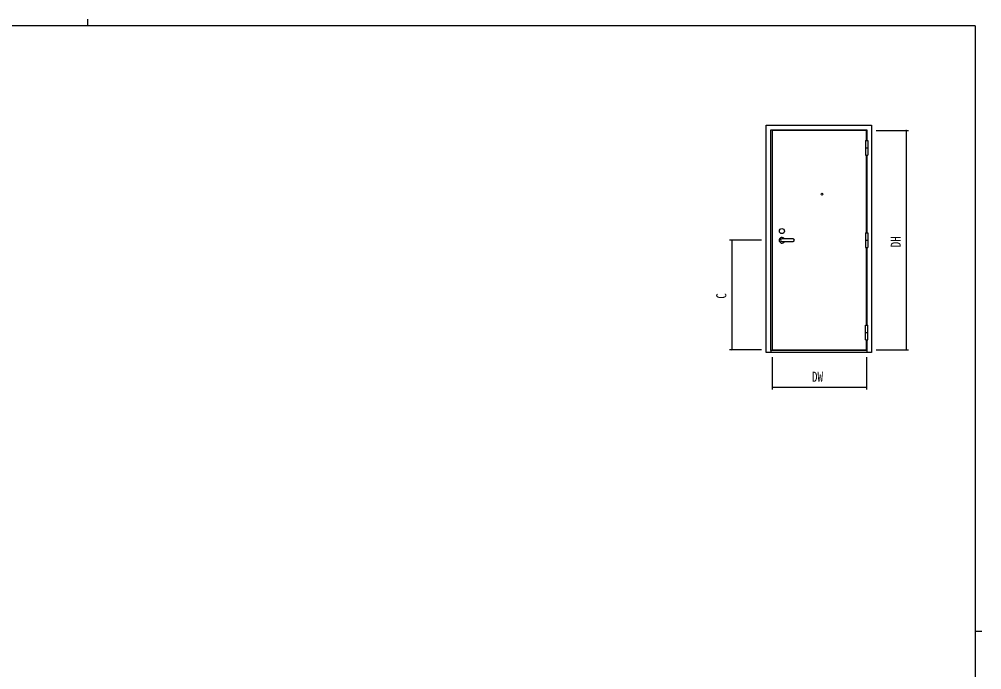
# Model space of a CAD drawing. Units: millimetres, scale not verified. Extents: x -1062 to 397, y -282 to 282.
# Drawn here: x -38.5 to 378.9, y 0 to 282.1 of the extents above; entities that cross this region are included whole.
import ezdxf
from ezdxf.enums import TextEntityAlignment as Align

# ---------------------------------------------------------------- set-up
doc = ezdxf.new("R2010")
doc.units = ezdxf.units.MM
doc.header["$LTSCALE"] = 2
for name, color, linetype in [('0-5_YKK_A1', 4, 'Continuous'), ('0-6_YKK_D', 6, 'Continuous'), ('0-7_YKK_ZWAK', 7, 'Continuous')]:
    doc.layers.add(name, color=color, linetype=linetype)
doc.styles.add('ＭＳ ゴシック', font='')
doc.styles.get('ＭＳ ゴシック').set_extended_font_data('MS Gothic')

msp = doc.modelspace()

# ---------------------------------------------------------------- linework, layer by layer
at = {"layer": '0-5_YKK_A1'}
for p, q in [((285.45, 137.55), (285.45, 236.2)), ((285.45, 236.2), (331.1, 236.2)), ((287.45, 138.45), (287.45, 234.2)), ((287.45, 234.2), (329.1, 234.2)), ((288.05, 233.85), (288.05, 138.75)), ((328.9, 233.85), (288.05, 233.85)), ((328.9, 229.475), (328.9, 233.85)), ((329.1, 234.2), (329.1, 229.475)), ((331.1, 236.2), (331.1, 137.55)), ((328.525, 229.475), (329.475, 229.475)), ((328.525, 229.475), (328.525, 223.225)), ((328.525, 226.35), (329.475, 226.35)), ((329.475, 229.475), (329.475, 223.225)), ((328.525, 223.225), (329.475, 223.225)), ((328.9, 189.425), (328.9, 223.225)), ((329.1, 223.225), (329.1, 189.425)), ((328.525, 189.425), (328.525, 183.175)), ((328.525, 189.425), (329.475, 189.425)), ((329.475, 189.425), (329.475, 183.175)), ((297.05, 186.85), (292.25, 186.85)), ((292.25, 185.65), (297.05, 185.65)), ((328.525, 186.3), (329.475, 186.3)), ((328.525, 183.175), (329.475, 183.175)), ((328.9, 149.375), (328.9, 183.175)), ((329.1, 183.175), (329.1, 149.375)), ((328.525, 143.125), (328.525, 149.375)), ((328.525, 149.375), (329.475, 149.375)), ((328.525, 146.25), (329.475, 146.25)), ((329.475, 143.125), (329.475, 149.375)), ((328.525, 143.125), (329.475, 143.125)), ((328.9, 138.75), (328.9, 143.125)), ((329.1, 143.125), (329.1, 138.45)), ((288.05, 138.75), (328.9, 138.75)), ((329.1, 138.45), (329.1, 137.55)), ((331.1, 137.55), (285.45, 137.55))]:
    msp.add_line(p, q, dxfattribs=at)
msp.add_lwpolyline([(329.1, 138.45), (287.45, 138.45), (287.45, 137.55)], dxfattribs=at)
for centre, radius in [((309.6, 206.25), 0.375), ((292.25, 190.25), 1.1), ((292.25, 190.25), 1.1)]:
    msp.add_circle(centre, radius, dxfattribs=at)
for centre, radius, start, end in [((292.25, 186.25), 1.225, 29.3272, 330.67287), ((292.25, 186.25), 0.6, 90, 270), ((292.25, 186.25), 0.6, 90, 270), ((297.05, 186.25), 0.6, 270, 90)]:
    msp.add_arc(centre, radius, start, end, dxfattribs=at)
at = {"layer": '0-6_YKK_D'}
for p, q in [((333.1, 233.85), (347.1, 233.85)), ((346.1, 233.85), (346.1, 138.75)), ((283.45, 186.25), (269.45, 186.25)), ((270.45, 186.25), (270.45, 138.75)), ((283.45, 138.75), (269.45, 138.75)), ((333.1, 138.75), (347.1, 138.75)), ((288.05, 135.55), (288.05, 121.55)), ((328.9, 135.55), (328.9, 121.55)), ((288.05, 122.55), (328.9, 122.55))]:
    msp.add_line(p, q, dxfattribs=at)
for centre, start, end in [((346.1, 233.85), 90, 270), ((346.1, 233.85), 270, 90), ((270.45, 186.25), 90, 270), ((270.45, 186.25), 270, 90), ((270.45, 138.75), 90, 270), ((270.45, 138.75), 270, 90), ((346.1, 138.75), 90, 270), ((346.1, 138.75), 270, 90), ((288.05, 122.55), 0, 180), ((288.05, 122.55), 180, 0), ((328.9, 122.55), 0, 180), ((328.9, 122.55), 180, 0)]:
    msp.add_arc(centre, 0.106, start, end, dxfattribs=at)
at = {"layer": '0-7_YKK_ZWAK'}
for p, q in [((-8.886, 282.1), (-8.886, 279.3)), ((376.1, 279.3), (-393.9, 279.3)), ((376.1, 279.3), (376.1, -245.7)), ((376.1, 16.8), (378.9, 16.8))]:
    msp.add_line(p, q, dxfattribs=at)

# ---------------------------------------------------------------- texts
at = {"layer": '0-6_YKK_D', "style": 'ＭＳ ゴシック', "width": 0.8}
for s, p in [('DH', (345.1, 183.193)), ('C', (269.45, 160.916))]:
    msp.add_text(s, height=4.399, rotation=90, dxfattribs=at).set_placement(p, align=Align.BOTTOM_LEFT)
msp.add_text('DW', height=4.399, dxfattribs=at).set_placement((305.259, 123.55), align=Align.BOTTOM_LEFT)

doc.saveas('drawing.dxf')
